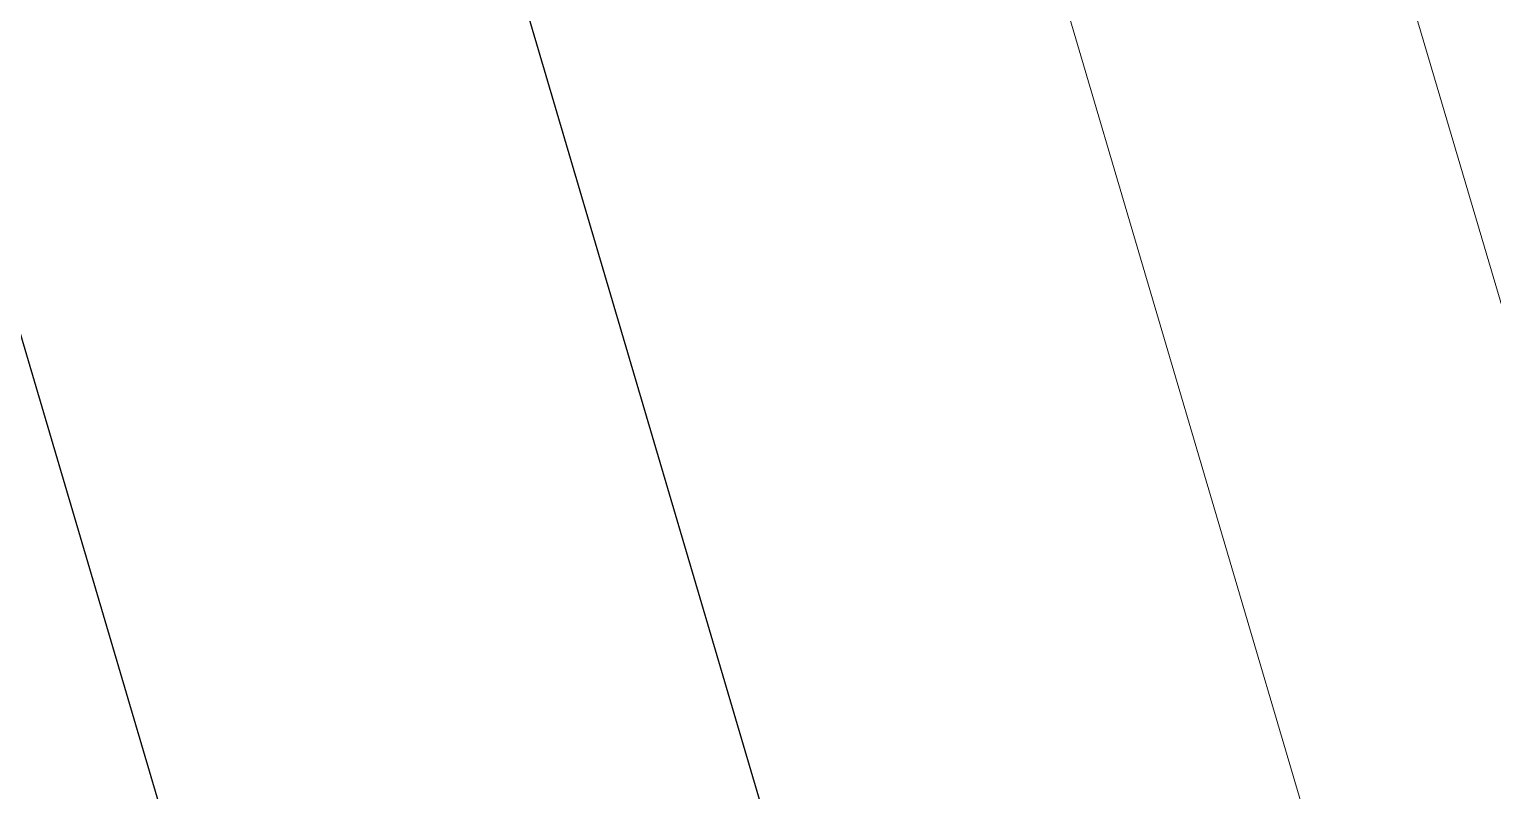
# Model space of a CAD drawing. Header units: millimetres. Extents: x 62878 to 70819, y -67946 to -61850.
# Drawn here: x 63609.13 to 63643.47, y -65348.96 to -65331.07 of the extents above; entities that cross this region are included whole.
import ezdxf

# ---------------------------------------------------------------- set-up
doc = ezdxf.new("R2010")
doc.units = ezdxf.units.MM
for name, color, linetype, lineweight in [('DOGRAMA', 171, 'Continuous', 0), ('GOR-2', 152, 'Continuous', 20), ('TEFRİŞ-yeni', 53, 'Continuous', 9)]:
    doc.layers.add(name, color=color, linetype=linetype, lineweight=lineweight)

msp = doc.modelspace()

# ---------------------------------------------------------------- linework, layer by layer
msp.add_lwpolyline([(68896.02066502631, -63031.43519410248), (69030.25944186504, -63071.18378898385), (69185.2789618937, -62547.65255934227), (68892.99857577804, -62461.10726346668, 1.044367817173394), (68063.1984222013, -62298.72991434322, 0.2043746373996395), (63106.96025407397, -62494.78258919505, 0.3539527355379972), (62932.93996584662, -62997.825353625), (63753.18486962488, -65779.59786478638), (64154.95366467919, -67142.15251756221), (65336.72250243354, -66792.62198400985), (65336.69978150922, -66829.11190277508), (65270.53542169294, -66829.0707046726, 0.6267890062731037), (65270.19918370779, -67369.07059999109), (65531.84452784718, -67369.23351688065, 0.9262424964682344), (66130.08755876668, -67369.60602071379), (66391.73290290477, -67369.76893760463, 0.6267427171847498), (66392.06914089088, -66829.76904228561), (66326.14716633759, -66829.72799510749), (66326.16988726193, -66793.2380763422), (67506.155742504, -67144.12829054108), (68467.02457055586, -63899.0863823687), (68625.20366853199, -63946.03714330423), (68896.02440533682, -63031.42256234252)], format="xyb")
at = {"layer": 'DOGRAMA', "lineweight": -2}
msp.add_line((63591.37268420366, -65278.71518827806), (63615.40210269427, -65360.22011874977), dxfattribs=at)
msp.add_lwpolyline([(63106.96025406403, -62494.78258919895, 0.3543721987269005), (62933.15620980137, -62998.55872174344), (63684.77611127552, -65547.59690673709)], format="xyb", dxfattribs=at)
at = {"layer": 'GOR-2'}
msp.add_line((63483.57801162652, -64822.21789462074), (63666.9433231361, -65444.08165836807), dxfattribs=at)
at = {"layer": 'TEFRİŞ-yeni'}
msp.add_lwpolyline([(63635.52901711358, -65309.96353682746), (63750.61079270124, -65275.96081741278), (63773.27927231095, -65352.68200113787), (63658.19749672335, -65386.68472055256), (63635.52901711358, -65309.96353682746)], dxfattribs=at)

doc.saveas('drawing.dxf')
